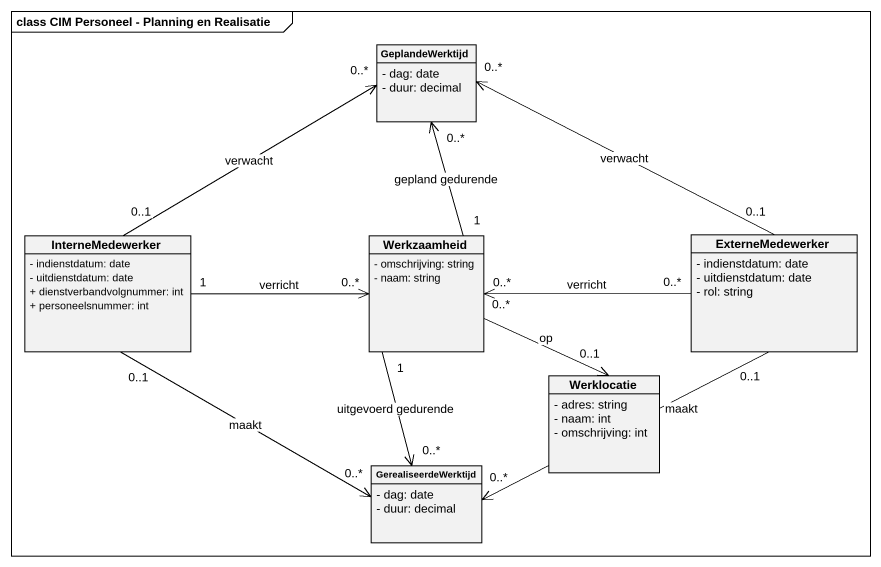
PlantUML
@startuml
mainframe class CIM Personeel - Planning en Realisatie
hide circle
hide empty members
skinparam classAttributeIconSize 0
class GeplandeWerktijd {
  - dag: date
  - duur: decimal
}
class InterneMedewerker {
  - indienstdatum: date
  - uitdienstdatum: date
  + dienstverbandvolgnummer: int
  + personeelsnummer: int
}
class Werkzaamheid {
  - omschrijving: string
  - naam: string
}
class ExterneMedewerker {
  - indienstdatum: date
  - uitdienstdatum: date
  - rol: string
}
class Werklocatie {
  - adres: string
  - naam: int
  - omschrijving: int
}
class GerealiseerdeWerktijd {
  - dag: date
  - duur: decimal
}
GeplandeWerktijd "0..*" <-- "1" Werkzaamheid : gepland gedurende
InterneMedewerker "0..1" -up-> "0..*" GeplandeWerktijd : verwacht
InterneMedewerker "1" -right-> "0..*" Werkzaamheid : verricht
InterneMedewerker "0..1" --> "0..*" GerealiseerdeWerktijd : maakt
ExterneMedewerker "0..1" -up-> "0..*" GeplandeWerktijd : verwacht
ExterneMedewerker "0..*" -left-> "0..*" Werkzaamheid : verricht
ExterneMedewerker "0..1" --> "0..*" GerealiseerdeWerktijd : maakt
Werklocatie "0..1" <-up- "0..*" Werkzaamheid : op
GerealiseerdeWerktijd "0..*" <-up- "1" Werkzaamheid : uitgevoerd gedurende
@enduml
